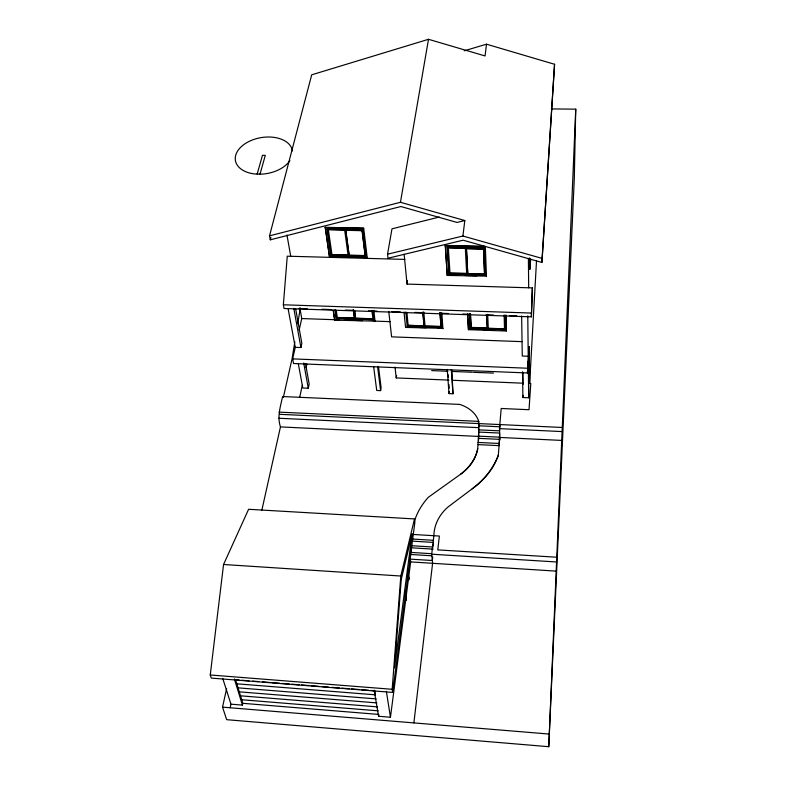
<?xml version="1.0" encoding="UTF-8"?>
<svg xmlns="http://www.w3.org/2000/svg" width="786" height="786" viewBox="0 0 786 786"><rect width="100%" height="100%" fill="white"/><g stroke="black" fill="none" stroke-linecap="round" stroke-linejoin="round"><path stroke-width="1.18" d="M226.653 688.477L222.536 707.135L226.663 719.681L548.756 746.7L575.745 109.156L551.33 108.92M464.221 50.815L486.505 44.193L554.562 64.275L541.898 262.436L463.131 240.202L387.979 258.23L387.547 254.202L391.978 228.824L439.384 217.034M575.745 109.156L574.281 178.697L548.756 746.7M404.849 259.409L287.263 256.187L283.363 304.791L284.06 308.505L531.375 316.856L532.368 287.902L407.04 284.09L404.142 254.251M531.375 316.856L532.368 287.902M499.867 439.787L499.483 428.635L501.203 408.474L529.027 409.722L530.786 383.519L529.646 383.47L536.504 260.991M407.04 284.09L407.246 280.582M541.898 262.436L554.562 64.275M522.513 371.807L522.906 397.52L528.673 397.775L528.575 356.628L529.273 346.655L529.646 383.45M288.157 308.986L295.271 347.324L292.657 358.888L293.542 363.525L527.435 372.967L528.271 361.01L528.673 397.775M527.435 372.967L528.221 356.264L527.779 315.864M529.184 258.447L529.283 269.156L529.931 269.176L530.648 259.38M522.906 397.52L523.063 395.338M529.42 266.503L529.911 259.184M529.283 269.156L529.558 265.481M530.265 258.682L529.685 266.513L529.676 258.987M530.55 259.203L530.01 266.523L529.371 266.503L529.342 257.936M392.646 692.417L392.175 689.293L400.801 576.03L414.507 518.937L248.602 509.279L223.558 564.495L210.255 674.987L211.277 678.092L392.646 692.417L414.88 522.268L414.507 518.937M499.837 424.568L499.562 430.846L478.586 429.863L478.762 421.365A33.258 25.83 -3.6 0 0 459.653 404.407L282.606 396.547C280.415 406.657 277.045 416.757 280.455 426.906L261.866 510.114M478.124 444.611L499.1 445.642L499.641 433.057L478.703 432.064L477.721 448.727A55.325 43.368 -4.9 0 1 460.655 474.184L428.341 497.283A81.43 67.517 0.4 0 0 414.468 521.108M413.888 722.904L432.595 563.297L431.701 554.209L433.892 535.708A51.051 42.326 -0.2 0 1 448.266 506.793L472.199 488.813A91.687 71.546 -5.6 0 0 498.285 455.31L499.788 437.448L561.833 440.425M467.601 314.204L468.446 329.668L506.341 331.014L505.958 315.048M469.389 314.302L470.146 328.469L504.553 329.236M486.721 314.852L487.3 329.039L505.516 329.678L470.175 328.243L469.439 313.85M478.586 439.944L478.87 423.585A33.199 25.82 -3.5 0 0 478.153 421.699M486.789 315.088L487.291 328.155L471.119 327.575L470.382 313.555M486.465 276.574L485.335 246.47L445.308 245.438L447.254 275.434L486.514 276.132M465.302 247.777L466.746 274.609L485.601 275.149L484.53 248.091L447.234 247.128L448.993 274.127L484.618 274.707L474.803 274.422M485.601 275.149L449.022 273.901M484.53 248.091L447.234 247.128M485.335 246.47L445.249 245.89M483.508 247.836L484.569 275.159M483.498 249.034L466.383 248.592L483.498 249.034L484.559 273.489M471.119 327.575L470.46 314.538M468.446 329.668L467.65 313.752M470.146 328.469L487.379 328.627M447.254 369.43L449.002 393.58L452.972 393.757L451.901 370.186M433.145 545.877L433.41 543.568M432.732 557.028L432.32 560.516L410.331 559.131L411.058 545.681L433.007 547.027M449.002 393.58L449.248 391.566M387.547 254.202L462.905 236.026L464.811 220.542L400.457 202.287L269.539 235.839L270.296 239.818L400.87 206.531L457.039 222.448L464.811 220.542M486.505 44.193L485.06 55.944L428.498 39.3L311.698 74.817L269.539 235.839M405.812 311.934L407.187 326.239L441.044 327.438L440.042 312.867M374.136 690.137L378.577 716.272L390.455 717.245L410.665 561.911L409.84 554.926M404.77 593.008L406.146 600.249L405.252 590.974M408.317 579.95L408.916 578.928L407.738 569.26M422.829 311.963L424.086 326.799L442.027 327.438L407.217 326.023M404.014 312.062L405.566 327.428L442.96 328.312L438.146 328.135M449.985 273.174L466.746 273.479L449.985 273.174L448.354 247.747L465.381 248.189L448.354 247.747M447.254 275.434L445.308 245.438M378.577 716.272L378.832 714.435L242.795 703.313L235.574 679.762L239.229 680.047M422.956 312.936L424.057 325.915L408.121 325.355L406.883 312.396M408.121 325.355L424.076 325.738M407.187 326.239L425.393 326.436M448.865 380.11L396.232 377.928L396.586 375.62M294.829 341.792L292.087 358.681L283.314 397.559M297.756 323.704L300.291 308.024M373.625 366.463L376.72 390.465L380.611 390.632L381.102 387.645L378.557 367.229M400.457 202.287L428.498 39.3M335.101 309.998L336.329 318.585L374.057 319.676L336.369 318.369M333.244 310.657L334.689 320.148L375.148 321.13M373.045 319.43L371.866 310.509M327.192 228.952L331.073 255.617L366.276 256.541L363.024 229.817L327.143 229.168L362.061 229.571M355.537 318.31L372.888 318.733L355.537 318.31L354.574 311.276M367.229 257.946L363.702 228.215L325.237 227.301L329.511 256.904L367.308 257.513L363.663 257.415M363.702 228.215L325.139 227.734M366.276 256.541L363.024 229.817M336.329 318.585L335.15 309.792M337.282 317.505L354.555 317.917L337.282 317.505L336.261 310.303M334.689 320.148L333.323 310.224M348.188 255.863L344.573 229.374L362.994 229.993M298.356 363.977L302.816 387.999L308.289 388.235L309.173 384.02L305.499 363.574M222.762 678.524L230.956 704.168L242.422 705.111L242.795 703.313M331.987 254.684L348.119 254.939L331.987 254.684L328.342 229.571L344.71 229.964L328.342 229.571M329.511 256.904L325.237 227.301M299.751 397.097L302.296 385.287M306.108 367.573L306.864 364.036M331.073 255.617L327.241 228.736M230.18 707.764L230.956 704.168M295.271 347.324L300.91 347.54L301.844 343.295L295.644 308.829M299.112 330.238L301.745 318.566L299.879 308.004M270.296 239.818L270.905 237.451M260.009 174.168L265.295 155.363L262.475 155.323L257.15 174.119M341.93 229.129L345.25 229.168M456.823 247.187L465.391 247.374M331.152 255.224L348.267 255.647M351.932 255.755L355.596 255.853M331.122 255.401L366.315 256.354M335.681 256.649L349.063 257.012M469.9 274.285L449.042 273.715L447.263 246.902M447.313 274.982L449.759 275.051M464.457 275.483L476.709 275.837M283.363 304.791L531.336 313.054M298.7 308.495L307.267 308.78M321.975 309.271L331.771 309.605M345.25 310.057L353.828 310.352M368.526 310.843L377.103 311.138M391.801 311.629L400.379 311.914M415.077 312.415L423.654 312.7M439.58 313.241L448.148 313.526M462.856 314.027L470.205 314.272M486.131 314.813L493.48 315.058M509.407 315.599L516.756 315.844M354.732 318.792L336.418 318.153L354.525 318.821M301.745 318.566L339.67 319.892M350.684 320.275L362.484 320.688M373.409 321.071L390.416 321.661M471.138 327.398L487.31 327.968M438.686 326.907L441.103 326.996M491.063 328.754L495.966 328.931M416.472 327.369L426.1 327.713M468.495 329.216L470.942 329.305M483.164 329.737L492.94 330.081M522.11 341.645L391.615 336.85L388.746 311.335M528.221 356.264L522.268 356.038L521.649 316.011M292.657 358.888L527.386 368.221M431.661 370.609L447.912 371.267M452.53 371.454L472.366 372.25M473.496 372.299L493.431 373.104M452.53 380.267L523.525 383.214M279.079 412.129L478.762 421.365M279.531 414.31L562.157 427.466M478.988 425.796L499.906 426.778M278.647 418.25L478.478 427.653M499.483 428.635L561.97 431.573M478.301 436.142L499.287 437.144M280.455 426.906L478.92 436.446M478.409 438.333L499.365 439.345M478.016 442.43L499.022 443.451M412.011 534.392L439.374 536.042L437.782 549.886L556.527 557.215M433.341 540.296L411.412 538.97L411.658 541.082L433.548 542.419M411.304 547.783L433.204 549.139M410.695 552.401L431.445 553.688M431.701 554.209L556.311 561.961M410.94 554.494L431.652 555.79M410.665 561.911L556.203 571.127M223.558 564.495L400.801 576.03M408.916 578.928L407.57 571.648M210.255 674.987L392.175 689.293M241.675 680.244L249.005 680.823M252.67 681.108L258.781 681.59M262.445 681.884L269.765 682.464M272.211 682.651L279.541 683.231M281.987 683.427L289.317 684.007M291.753 684.193L299.083 684.773M301.529 684.97L308.859 685.549M311.295 685.736L318.625 686.316M322.289 686.61L328.401 687.092M332.065 687.377L339.395 687.956M341.831 688.153L349.161 688.733M351.607 688.919L358.937 689.499M361.373 689.695L368.703 690.275M371.149 690.462L374.814 690.756M236.812 683.82L375.502 694.834M238.05 687.848L376.189 698.892M239.278 691.847L376.877 702.9M240.496 695.807L377.545 706.889M241.695 699.737L378.223 710.839M222.536 707.135L548.844 734.026M462.905 236.026L541.898 258.348M234.366 678.947L242.422 705.111M293.797 308.328L300.91 347.54M303.71 363.004L308.289 388.235M286.959 234.975L290.732 256.275M374.991 691.778L375.335 693.812M386.378 691.434L390.455 717.245M353.425 309.713L354.614 319.185L353.287 309.605M354.584 310.48L355.704 319.037M345.771 230.416L349.21 255.715M345.575 229.394L349.171 255.892M405.242 593.047L406.146 600.249M362.218 230.779L365.284 256.55L361.982 230.003M377.594 366.62L380.611 390.632M373.822 310.401L375.069 321.562M373.016 311.285L374.028 319.863M407.492 569.378L408.779 579.98M395.004 367.003L396.232 377.919M423.811 311.993L425.088 326.652M441.82 312.887L442.901 328.754M441.005 313.123L442.027 327.438M439.954 312.72L441.044 327.438M448.236 374.863L448.403 377.27M448.934 384.521L449.189 388.146M451.292 369.587L452.972 393.757M466.383 247.433L467.808 274.265M466.363 247.619L467.788 274.452M487.693 314.331L488.312 328.882M505.919 315.491L506.341 331.014M505.143 315.284L505.516 329.678M504.16 315.019L504.514 329.688M522.906 372.338L523.083 384.59M529.833 258.466L529.931 269.176M528.398 258.791L528.683 287.784M498.285 455.31A84.446 66.044 -5.3 0 1 472.199 488.813M477.721 448.727A50.972 39.998 -4.6 0 1 460.655 474.184M289.926 160.609A28.925 18.206 -9.9 0 1 262.337 174.109L254.88 173.981A28.925 18.206 -9.9 0 1 235.721 155.196A28.925 18.206 -9.9 0 1 265.206 137.118A28.925 18.206 -9.9 0 1 292.451 150.951M401.243 579.42L394.513 667.854L412.129 533.782L401.243 579.42M504.514 328.754L488.263 328.371L504.514 328.754M484.559 274.176L467.729 273.882L484.559 274.176M441.025 326.514L425 326.141L441.025 326.514M365.235 255.578L349.033 255.322L365.235 255.578M362.12 230.563L345.644 230.347L362.12 230.563"/></g></svg>
